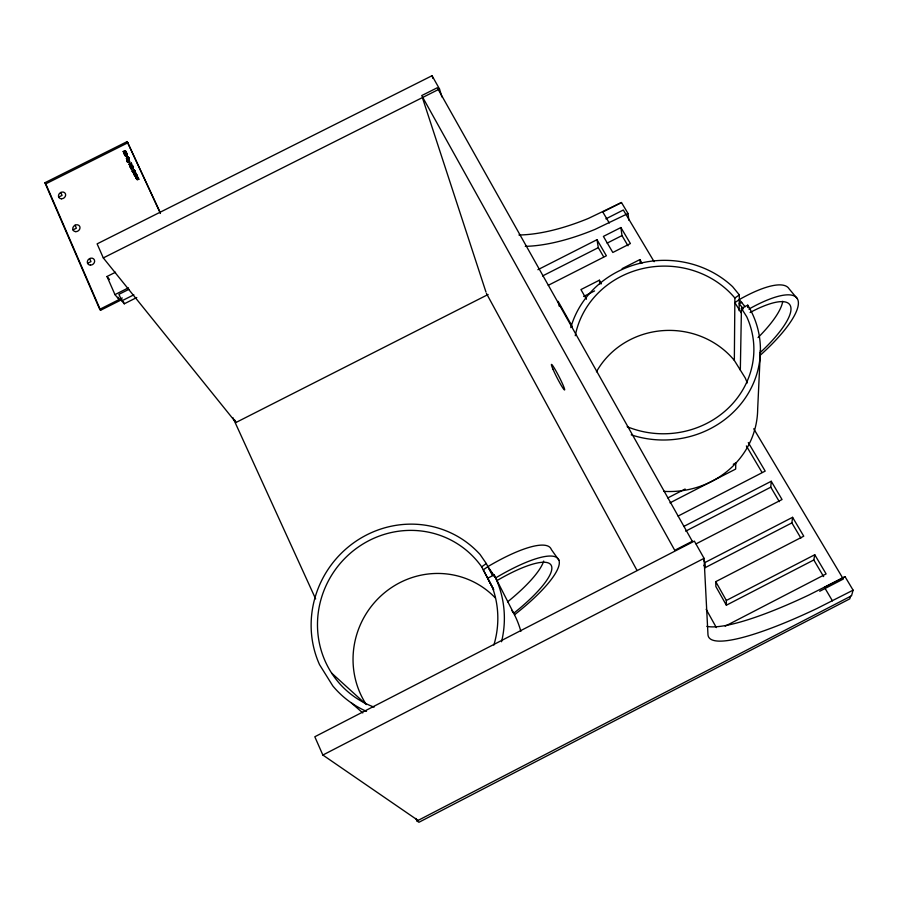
<?xml version="1.0" encoding="UTF-8"?>
<svg xmlns="http://www.w3.org/2000/svg" width="898" height="898" viewBox="0 0 898 898"><rect width="100%" height="100%" fill="white"/><g stroke="black" fill="none" stroke-linecap="round" stroke-linejoin="round"><path stroke-width="1.35" d="M126.45 155.635L125.989 154.725L126.315 155.949L125.215 155.747M747.248 382.941A82.38 77.688 0.4 0 0 745.194 377.89L734.34 360.424L734.878 298.024L739.335 294.892L732.6 286.664A96.456 89.822 -2.4 0 0 639.208 263.496A96.456 89.822 -2.4 0 0 570.769 327.624M133.723 171.293C137.057 169.744 128.897 172.113 135.452 172.394C129.548 176.042 138.561 167.881 134.161 173.449M739.099 310.686L739.335 294.892M130.872 167.904C133.14 164.323 133.701 169.419 131.972 167.634M132.433 168.465L133.072 167.432L131.164 168.33M127.516 160.551C126.292 160.057 129.334 160.888 128.728 159.294M128.897 159.664C125.271 162.527 128.459 157.363 128.459 159.013M740.334 370.077L741.445 308.384L747.742 305.163L747.675 307.486M128.627 158.048L128.392 158.699L129.009 158.362L128.19 156.667L127.55 156.959L129.009 158.362M127.46 160.226C129.739 158.317 125.855 160.832 128.74 159.316M128.762 159.732L127.583 160.405M128.885 160.248C130.928 162.572 126.831 161.236 127.292 161.954C125.754 160.17 130.075 163.739 129.48 160.933C124.148 163.234 129.323 159.204 129.233 160.832C127.684 163.638 128.897 158.295 129.638 161.438M135.733 177.074C135.205 173.303 139.224 178.163 135.609 176.895M135.766 177.029C138.808 177.276 135.778 174.133 135.62 176.906M760.426 350.231L757.676 408.96A88.273 83.245 0.4 0 1 663.667 491.352M133.836 172.955C136.215 170.373 133.982 174.908 134.487 172.349M126.326 155.455C124.059 156.97 125.35 153.165 127.359 155.085C126.012 155.578 126.539 155.477 127.235 154.647M135.542 172.932L135.34 171.956M124.541 153.872C124.283 152.593 127.235 152.346 126.147 153.648C127.28 154.793 126.64 151.594 125.058 152.671C122.835 156.914 124.867 149.719 126.652 153.143M136.272 173.988C135.699 173.943 136.923 173.752 134.554 174.212L135.059 175.211L136.541 174.639M131.22 167.118C129.694 168.465 130.412 164.738 132.141 165.647M779.329 501.656L770.776 487.187L771.236 481.261L683.748 526.464M126.73 153.85C125.686 154.164 124.957 156.847 126.113 154.984M126.292 155.365L125.192 155.444M136.384 178.534C135.834 176.805 137.293 181.16 138.606 179.106M133.319 167.836C132.96 169.812 132.219 167.05 131.445 168.622M131.299 168.824L131.939 167.904M132.612 171.653L133.375 171.024M133.084 171.989L134.678 170.598M138.595 179.353L136.765 179.061L138.011 178.141L138.719 179.286L137.562 176.839L136.227 177.725M136.9 179.218L138.213 178.253M128.032 161.573L129.323 161.011M791.879 522.894L792.575 517.315L704.986 562.518L705.233 567.626L791.879 522.894L800.87 538.093M130.188 166.68C130.12 164.098 133.892 166.949 132.197 165.288C131.411 164.446 130.277 166.242 129.828 165.109C135.609 160.574 124.384 166.399 131.4 163.739M136.204 178.141C135.879 178.904 139.875 177.254 136.597 177.826M124.777 154.355C123.374 154.434 126.876 150.819 126.147 153.917M132.073 168.431L131.052 168.353M125.63 151.324L124.306 151.392L125.507 152.783M813.812 559.97L814.755 554.74L726.336 600.47L726.359 605.207L813.812 559.97L823.634 576.595M130.76 164.615C128.998 165.995 132.017 168.151 130.345 166.86M132.197 165.602L132.466 166.815L132.522 165.838M127.348 160.102L128.638 159.451M129.828 165.109L130.569 164.166M134.554 170.968L134.116 171.81L133.42 170.766M133.23 168.016L132.096 167.926M136.081 177.288L136.215 176.098L137.271 176.693M135.037 175.525L134.431 175.469L135.25 175.986L135.048 175.278C136.114 173.651 137.113 176.322 136.563 174.571M850.529 596.182L849.789 598.843L418.917 822.287L417.009 820.974L415.841 818.426M832.446 600.874L824.476 587.371L845.063 576.707L853.1 590.166L851.517 595.801L417.009 820.974M135.34 172.517L134.128 173.101M137.068 176.266L135.576 176.468L137.181 176.154M134.835 175.065L136.619 174.683L135.171 175.458L134.644 174.74L135.059 175.211M125.058 154.411L124.463 153.884M134.543 174.448L133.937 174.403L136.069 173.494M124.227 151.549C126.147 152.918 126.057 150.011 124.564 152.009M132.59 171.507L134.498 170.452M131.276 168.588C135.374 165.659 129.379 167.017 131.321 168.936M132.534 171.787L133.207 172.169L133.634 171.406M127.202 154.927L126.382 155.062L127 154.366M130.726 164.85L129.862 165.378M132.376 166.77L132.017 165.468M134.633 171.237L133.544 170.946M134.779 171.484L134.476 170.463M136.395 175.177L136.967 175.963M127.842 161.64L128.953 161.808L129.29 160.91M132.5 165.681L131.018 165.434L130.412 166.938M134.33 170.014L132.219 171.08M134.431 175.469L134.217 173.819L135.968 173.55M134.599 175.739L134.891 174.852M133.005 168.016L133.207 168.498M137.372 177.131L137.529 177.591C134.431 178.882 139.684 178.309 137.461 176.895M128.347 158.598L128.582 157.812M131.097 168.667C132.208 170.003 132.028 167.252 132.68 168.678M558.926 560.24L551.327 549.497A86.466 21.709 -34.9 0 0 487.883 566.616L483.281 569.871L492.463 587.505A92.27 88.947 -52.8 0 1 493.866 645.067M374.096 707.119A92.27 88.947 -52.8 0 1 337.087 567.3A92.27 88.947 -52.8 0 1 481.676 566.84L486.312 563.551L480.048 554.448A98.87 95.3 -52.8 0 0 355.384 541.629A98.87 95.3 -52.8 0 0 319.531 664.643L332.821 685.949A98.87 95.3 -52.8 0 0 366.496 711.362M797.334 298.697L789.129 288.864A84.827 23.965 -37.8 0 0 739.267 299.584L734.845 302.693L741.355 312.998M135.306 172.012L134.049 172.337L134.15 173.247M132.702 171.114L132.096 170.901L133.084 172.18M136.844 179.207L138.157 178.825M137.394 179.723L138.46 178.724M128.268 158.508L128.885 158.183M853.1 590.166L816.933 608.507A163.369 29.387 -29.1 0 1 707.972 634.583L704.066 558.343L694.367 541.112L314.805 736.764L322.853 755.038L418.165 820.514M845.063 576.707L809.008 594.959A162.74 30.644 -29.2 0 1 706.872 626.344M725.202 626.175L826.115 573.923L814.755 554.74M819.717 591.266L843.312 579.042L753.736 428.784M678.147 516.058L765.186 471.113L748.292 442.568M685.679 531.167L770.776 487.187M322.853 755.038L704.066 558.343M726.359 605.207L715.886 586.574L715.751 581.657L803.755 536.185L792.575 517.315M628.847 220.212L628.028 213.499L621.483 202.533L588.549 218.36A145.633 61.075 -31.1 0 1 518.921 234.995M628.028 213.499L595.004 229.394A146.127 60.301 -31 0 1 525.285 246.344M520.862 631.373A90.417 87.723 -60.1 0 0 514.487 614.793L494.125 574.922L487.636 578.256L493.72 589.761M667.843 497.907L685.129 489.017M733.284 464.255L735.754 462.986L735.675 469.059L669.987 502.846M696.085 543.84L782.046 499.524L771.236 481.261M605.869 218.865L623.324 210.009L654.137 261.7M441.962 96.973L439.515 88.992L432.05 75.713L97.119 243.863L103.304 257.917L235.95 422.498L488.119 294.499M620.9 227.531L603.4 236.41L612.818 252.473L630.396 243.549L620.9 227.531L621.977 235.59L628.016 245.805M537.891 269.703L597.002 239.699L606.386 255.784L548.251 285.317M542.538 275.967L598.315 247.646L597.002 239.699M607.127 243.133L621.977 235.59M601.435 283.824L599.359 280.21L580.939 289.583L586.45 299.225M622.112 268.637L639.904 259.589L642.014 263.17M583.644 296.475L594.577 290.918M621.483 202.533L602.794 212.007L609.293 223.007M115.55 272.217L107.008 276.505L114.966 294.623L128.448 287.831M128.975 289.291L118.951 294.331L121.825 300.852L124.272 303.805L136.765 297.519M160.327 212.725L127.179 141.592L44.9 182.743L99.723 309.327L122.274 297.968M99.723 309.327L100.565 310.293L121.836 299.584M121.825 300.852L133.847 294.802M72.985 229.899L76.375 228.193L75.073 225.196M87.544 263.339L90.967 261.621L89.632 258.568M103.304 257.917L439.515 88.992M44.9 182.743L45.787 183.843L127.954 142.737M125.698 151.156C125.091 150.37 121.073 153.221 125.428 150.583M123.43 151.571L123.632 152.256M123.497 152.076L125.148 151.212M126.068 153.827L126.764 153.479L126.405 152.682M124.766 154.826L126.988 153.962M126.977 158.306C126.135 159.552 126.337 157.621 128.504 157.543L128.19 156.667M128.38 157.363L126.551 158.239L126.719 158.968M126.596 158.789L128.605 157.767M58.707 197.077L62.063 195.394L60.783 192.453M135.912 173.819L134.678 174.38L134.217 173.819M123.879 151.571L123.307 151.392M127.673 157.15L128.313 156.847M128.335 157.206L127.718 157.24M130.592 167.264L131.175 167.017M129.548 164.951L130.131 165.569M131.4 168.869L131.142 168.723M136.294 178.466L136.866 179.589M136.328 174.437L136.765 175.065M133.813 171.338L134.453 172.023M129.851 165.266L130.625 164.02M124.901 154.535L124.205 153.637M136.9 179.252L136.384 178.208M129.851 165.513L129.009 164.177M130.423 166.949L131.007 167.264M130.58 167.354L130.087 166.646M351.365 702.921L362.781 712.933M331.598 673.062L365.284 703.673M114.966 294.623L119.075 299.573L118.02 297.171M107.008 276.505L109.5 279.536M739.267 299.584L745.115 306.746M743.353 308.822L739.2 303.737A76.038 21.462 -37.8 0 1 741.793 302.334M132.668 171.967L132.859 172.135M135.441 176.536L135.89 177.209M136.013 177.591L136.9 179.005M129.986 165.558L129.525 164.906M131.838 168.431L132.062 168.083M136.114 174.459L137.36 176.266M130.12 166.051L130.356 166.736M130.064 166.5L131.77 169.037M136.058 175.593L136.619 175.963M137.854 177.737L138.719 179.286M133.723 172.562L134.565 173.561M132.096 170.901L133.207 172.169M135.519 176.109L135.733 176.85M136.294 177.31L135.856 176.861L137.057 175.974M487.883 566.616L495.651 577.908A86.724 21.193 -34.9 0 1 558.646 559.589A86.724 21.193 -34.9 0 1 514.487 614.793M132.388 166.175L133.443 168.016L133.241 167.466M126.304 158.183L126.843 158.912M130.895 164.794L130.58 163.919M133.129 167.645L133.331 168.353M127.123 159.518L127.931 160.63M130.569 164.637L131.097 165.726M134.206 169.834L134.88 171.136L134.307 169.789M127.797 161.27L128.638 162.19M130.367 164.918L130.827 165.894M132.466 168.229L133.039 168.6M134.992 171.754L135.62 172.719M129.952 165.109L130.614 166.085M134.251 171.271L135.07 172.192M135.62 173.393L136.238 174.145M135.957 174.01L136.732 175.211M489.275 569.31L493.911 576.056M511.546 610.101L513.712 613.267A77.756 18.981 -34.9 0 0 551.249 565.414A77.756 18.981 -34.9 0 0 496.998 580.557M124.687 152.189L124.351 151.728M124.665 152.649L124.777 153.244M123.206 151.448L123.767 152.189M124.452 152.862L124.631 153.446M126.158 155.354L126.315 155.949M131.209 163.077L129.144 164.109M124.238 153.232L125.181 154.602M128.841 160.046L128.56 159.26M131.108 163.122L131.647 163.93M128.784 160.506L129.581 161.618M131.95 165.153L132.646 166.018M125.776 151.335L125.136 152.065L124.373 151.56M125.047 150.741L125.765 151.942M125.473 151.582L125.585 152.155M125.686 152.301L126.955 154.209M127.359 154.838L127.37 154.961M125.013 151.885L125.765 152.739M126.584 154.142L127.314 155.186M741.445 308.384L746.754 316.781A90.025 83.828 -2.4 0 1 726.897 409.443A90.025 83.828 -2.4 0 1 627.163 426.696M746.361 445.936L761.964 472.326M598.315 247.646L603.624 256.761M572.419 326.782L558.118 301.346L559.263 306.285M703.628 560.116L704.986 562.518M715.751 581.657L726.336 600.47M703.897 565.246L705.233 567.626M706.142 609.282L716.368 627.601M486.413 293.399L637.041 570.466M481.676 566.84L493.496 589.189M486.312 563.551L492.463 575.506M126.102 154.658L126.427 155.388M126.865 153.782L127.325 154.692M127.179 141.592L160.416 213.466M132.87 166.658L133.42 167.836M124.889 155.017L125.237 155.769M234.883 420.185L235.95 422.498M232.908 417.671L315.636 598.91M123.318 301.638L124.272 303.805M45.787 183.843L100.565 310.293M422.599 98.23L485.975 292.075M432.05 75.713L432.87 78.373M599.359 280.21L600.01 284.015M639.904 259.589L640.341 263.496M366.305 704.593A84.39 81.875 -60 0 1 384.512 592.77A84.39 81.875 -60 0 1 495.427 598.012M494.125 574.922A98.87 95.3 -52.8 0 1 501.555 641.744M543.694 561.059A77.52 19.442 -34.9 0 1 507.583 601.862M596.452 371.794A82.38 77.688 0.4 0 1 734.34 360.424M747.742 305.163A96.456 89.822 -2.4 0 1 737.786 407.58A96.456 89.822 -2.4 0 1 631.215 434.845M575.27 335.706A90.025 83.828 -2.4 0 1 642.25 268.682A90.025 83.828 -2.4 0 1 734.878 298.024M748.876 309.092A85.074 23.494 -37.8 0 1 798.154 300.785A85.074 23.494 -37.8 0 1 759.742 355.698M750.099 312.504A76.263 21.036 -37.8 0 1 790.745 306.869A76.263 21.036 -37.8 0 1 760 352.813M782.73 301.29A76.038 21.462 -37.8 0 1 758.047 337.592M692.302 541.258L674.746 550.306L421.723 95.57L437.27 87.757L692.302 541.258M553.011 369.303A14.301 1.134 62.8 0 0 564.303 389.833A14.301 1.134 62.8 0 0 556.906 372.636A14.301 1.134 62.8 0 0 553.011 369.303M90.417 265.135A3.839 3.323 -36 0 0 94.391 259.904A3.839 3.323 -36 0 0 88.105 259.836A3.839 3.323 -36 0 0 90.417 265.135M75.825 231.65A3.805 3.255 -35.2 0 0 79.765 226.498A3.805 3.255 -35.2 0 0 73.546 226.453A3.805 3.255 -35.2 0 0 75.825 231.65M61.502 198.795A3.772 3.199 -34.5 0 0 65.419 193.721A3.772 3.199 -34.5 0 0 59.268 193.687A3.772 3.199 -34.5 0 0 61.502 198.795"/></g></svg>
